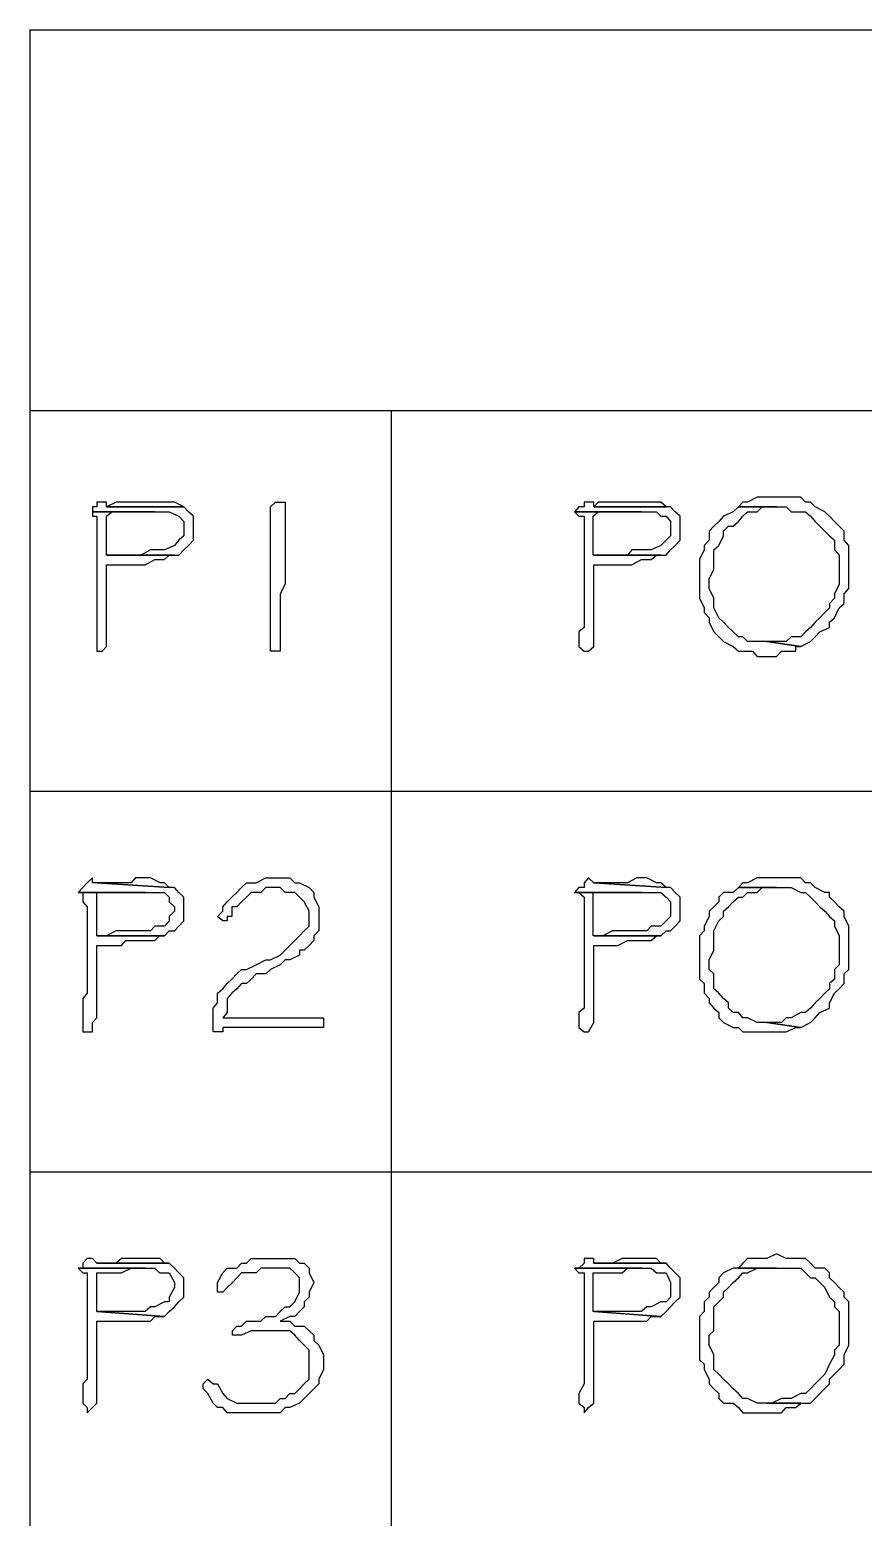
# Model space of a CAD drawing. Header units: millimetres. Extents: x -518.8 to -461.2, y 3.5 to 44.2.
# Drawn here: x -513.939 to -512.838, y 11.199 to 13.165 of the extents above; entities that cross this region are included whole.
import ezdxf

# ---------------------------------------------------------------- set-up
doc = ezdxf.new("R2010")
doc.units = ezdxf.units.MM
doc.header["$MEASUREMENT"] = 0
for name, color, linetype in [('14', 14, 'Continuous'), ('7', 7, 'Continuous'), ('MYSOLIDS', 7, 'Continuous')]:
    doc.layers.add(name, color=color, linetype=linetype)

msp = doc.modelspace()

# ---------------------------------------------------------------- linework, layer by layer
at = {"layer": '14'}
for points in [[(-513.9391, 13.1646), (-508.8339, 13.1646)], [(-513.9391, 12.6616), (-508.8339, 12.6616)]]:
    msp.add_lwpolyline(points, dxfattribs=at)
at = {"layer": '7'}
for points in [[(-513.9391, 13.1646), (-513.9391, 9.1541)], [(-513.4617, 12.6616), (-513.4617, 9.1541)], [(-513.9391, 12.1586), (-508.8339, 12.1586)], [(-513.9391, 11.6556), (-508.8339, 11.6556)]]:
    msp.add_lwpolyline(points, dxfattribs=at)
at = {"layer": 'MYSOLIDS'}
for points in [[(-513.8436, 12.5406), (-513.8504, 12.5406), (-513.8504, 12.5345), (-513.8564, 12.5345), (-513.8564, 12.5278), (-513.7737, 12.5278), (-513.7737, 12.5278), (-513.7609, 12.5278), (-513.7549, 12.5278), (-513.7421, 12.5218), (-513.7421, 12.5218), (-513.7354, 12.515), (-513.7354, 12.509), (-513.7354, 12.5022), (-513.7354, 12.4962), (-513.7421, 12.4902), (-513.7481, 12.4834), (-513.7609, 12.4774), (-513.7609, 12.4774), (-513.7669, 12.4774), (-513.7737, 12.4774), (-513.7797, 12.4774), (-513.7925, 12.4706), (-513.7993, 12.4706), (-513.8121, 12.4706), (-513.8248, 12.4706), (-513.8376, 12.4706), (-513.7481, 12.4706), (-513.7421, 12.4706), (-513.7354, 12.4774), (-513.7293, 12.4834), (-513.7226, 12.4902), (-513.7226, 12.4962), (-513.7226, 12.509), (-513.7226, 12.515), (-513.7226, 12.5218), (-513.7293, 12.5278), (-513.7354, 12.5345), (-513.7354, 12.5345), (-513.8376, 12.5345), (-513.8376, 12.5406), (-513.8436, 12.5406), (-513.8436, 12.5406)], [(-513.7737, 12.5406), (-513.7797, 12.5406), (-513.7925, 12.5406), (-513.7993, 12.5406), (-513.8121, 12.5406), (-513.8181, 12.5406), (-513.8248, 12.5406), (-513.8376, 12.5345), (-513.7354, 12.5345), (-513.7481, 12.5406), (-513.7549, 12.5406), (-513.7669, 12.5406), (-513.7737, 12.5406), (-513.7737, 12.5406)], [(-513.6211, 12.3496), (-513.6211, 12.3563), (-513.6211, 12.3691), (-513.6211, 12.3691), (-513.6211, 12.3819), (-513.6211, 12.3947), (-513.6211, 12.4007), (-513.6211, 12.4135), (-513.6211, 12.4195), (-513.6211, 12.4323), (-513.6211, 12.4391), (-513.6211, 12.4451), (-513.6211, 12.4578), (-513.6211, 12.4646), (-513.6211, 12.4774), (-513.6211, 12.4834), (-513.6211, 12.4902), (-513.6211, 12.5022), (-513.6211, 12.509), (-513.6211, 12.515), (-513.6211, 12.5278), (-513.6211, 12.5345), (-513.6143, 12.5406), (-513.6143, 12.5406), (-513.6083, 12.5406), (-513.6083, 12.5406), (-513.6015, 12.5406), (-513.6015, 12.5406), (-513.6015, 12.5345), (-513.6015, 12.5218), (-513.6015, 12.515), (-513.6015, 12.509), (-513.6015, 12.4962), (-513.6015, 12.4902), (-513.6015, 12.4774), (-513.6015, 12.4706), (-513.6015, 12.4578), (-513.6015, 12.4518), (-513.6015, 12.4391), (-513.6015, 12.4323), (-513.6083, 12.4195), (-513.6083, 12.4135), (-513.6083, 12.4007), (-513.6083, 12.3947), (-513.6083, 12.3819), (-513.6083, 12.3751), (-513.6083, 12.3624), (-513.6083, 12.3624), (-513.6083, 12.3563), (-513.6083, 12.3563), (-513.6083, 12.3436), (-513.6083, 12.3436), (-513.6143, 12.3436), (-513.6143, 12.3436), (-513.6211, 12.3436), (-513.6211, 12.3436), (-513.6211, 12.3496), (-513.6211, 12.3496), (-513.6211, 12.3496), (-513.6211, 12.3496), (-513.6211, 12.3496)], [(-513.2008, 12.5406), (-513.2068, 12.5406), (-513.2068, 12.5345), (-513.2136, 12.5345), (-513.2196, 12.5278), (-513.1308, 12.5278), (-513.1308, 12.5278), (-513.1181, 12.5278), (-513.1113, 12.5278), (-513.1053, 12.5218), (-513.0985, 12.5218), (-513.0925, 12.515), (-513.0925, 12.509), (-513.0925, 12.5022), (-513.0925, 12.4962), (-513.0985, 12.4902), (-513.1053, 12.4834), (-513.1181, 12.4774), (-513.1181, 12.4774), (-513.1241, 12.4774), (-513.1308, 12.4774), (-513.1436, 12.4774), (-513.1496, 12.4706), (-513.1624, 12.4706), (-513.1692, 12.4706), (-513.182, 12.4706), (-513.194, 12.4706), (-513.1053, 12.4706), (-513.0985, 12.4706), (-513.0925, 12.4774), (-513.0865, 12.4834), (-513.0797, 12.4902), (-513.0797, 12.4962), (-513.0797, 12.509), (-513.0797, 12.515), (-513.0797, 12.5218), (-513.0865, 12.5278), (-513.0925, 12.5345), (-513.0985, 12.5345), (-513.194, 12.5345), (-513.194, 12.5406), (-513.2008, 12.5406), (-513.2008, 12.5406)], [(-513.1308, 12.5406), (-513.1369, 12.5406), (-513.1496, 12.5406), (-513.1564, 12.5406), (-513.1692, 12.5406), (-513.1752, 12.5406), (-513.188, 12.5406), (-513.194, 12.5345), (-513.0985, 12.5345), (-513.1053, 12.5406), (-513.1113, 12.5406), (-513.1241, 12.5406), (-513.1308, 12.5406), (-513.1308, 12.5406)], [(-512.9527, 12.5473), (-512.9527, 12.5473), (-512.9654, 12.5473), (-512.9714, 12.5473), (-512.9782, 12.5473), (-512.991, 12.5406), (-512.997, 12.5406), (-513.003, 12.5345), (-512.9527, 12.5345), (-512.9527, 12.5345), (-512.9399, 12.5345), (-512.9331, 12.5278), (-512.9203, 12.5278), (-512.9143, 12.5278), (-512.9075, 12.5218), (-512.9015, 12.515), (-512.8955, 12.509), (-512.8955, 12.509), (-512.8887, 12.5022), (-512.8827, 12.4962), (-512.876, 12.4902), (-512.876, 12.4774), (-512.8699, 12.4706), (-512.8699, 12.4646), (-512.8699, 12.4518), (-512.8699, 12.4518), (-512.8699, 12.4391), (-512.8699, 12.4323), (-512.876, 12.4195), (-512.876, 12.4135), (-512.8827, 12.4067), (-512.8827, 12.4007), (-512.8887, 12.3947), (-512.8955, 12.3879), (-512.9015, 12.3819), (-512.9075, 12.3751), (-512.9143, 12.3691), (-512.9203, 12.3624), (-512.9331, 12.3624), (-512.9399, 12.3563), (-512.9459, 12.3563), (-512.9587, 12.3563), (-512.9654, 12.3563), (-512.9203, 12.3496), (-512.9075, 12.3563), (-512.9015, 12.3624), (-512.8955, 12.3691), (-512.8955, 12.3691), (-512.8827, 12.3751), (-512.8827, 12.3819), (-512.876, 12.3879), (-512.8699, 12.4007), (-512.8632, 12.4067), (-512.8632, 12.4067), (-512.8632, 12.4195), (-512.8572, 12.4263), (-512.8572, 12.4391), (-512.8572, 12.4451), (-512.8572, 12.4518), (-512.8572, 12.4578), (-512.8572, 12.4646), (-512.8572, 12.4774), (-512.8572, 12.4834), (-512.8632, 12.4902), (-512.8632, 12.5022), (-512.8699, 12.509), (-512.876, 12.515), (-512.8827, 12.5218), (-512.8827, 12.5218), (-512.8887, 12.5278), (-512.9015, 12.5345), (-512.9075, 12.5406), (-512.9143, 12.5406), (-512.9203, 12.5473), (-512.9331, 12.5473), (-512.9399, 12.5473), (-512.9527, 12.5473), (-512.9527, 12.5473)], [(-513.8564, 12.5278), (-513.8564, 12.5218), (-513.8504, 12.5218), (-513.8504, 12.515), (-513.8504, 12.5022), (-513.8504, 12.4962), (-513.8504, 12.4834), (-513.8504, 12.4774), (-513.8504, 12.4706), (-513.8504, 12.4578), (-513.8504, 12.4518), (-513.8504, 12.4391), (-513.8504, 12.4323), (-513.8504, 12.4195), (-513.8504, 12.4135), (-513.8504, 12.4007), (-513.8504, 12.3947), (-513.8504, 12.3819), (-513.8504, 12.3751), (-513.8504, 12.3691), (-513.8504, 12.3563), (-513.8504, 12.3496), (-513.8504, 12.3436), (-513.8504, 12.3436), (-513.8436, 12.3436), (-513.8376, 12.3496), (-513.8376, 12.3563), (-513.8376, 12.3624), (-513.8376, 12.3751), (-513.8376, 12.3819), (-513.8376, 12.3879), (-513.8376, 12.4007), (-513.8376, 12.4067), (-513.8376, 12.4195), (-513.8376, 12.4323), (-513.8376, 12.4391), (-513.8376, 12.4451), (-513.8376, 12.4518), (-513.8376, 12.4578), (-513.8308, 12.4578), (-513.8308, 12.4578), (-513.8181, 12.4578), (-513.8053, 12.4578), (-513.7925, 12.4578), (-513.7865, 12.4578), (-513.7737, 12.4646), (-513.7677, 12.4646), (-513.7609, 12.4646), (-513.7549, 12.4706), (-513.7481, 12.4706), (-513.8376, 12.4706), (-513.8376, 12.4774), (-513.8376, 12.4834), (-513.8376, 12.4902), (-513.8376, 12.4962), (-513.8376, 12.509), (-513.8376, 12.515), (-513.8376, 12.5218), (-513.8308, 12.5278), (-513.8181, 12.5278), (-513.8121, 12.5278), (-513.7993, 12.5278), (-513.7993, 12.5278), (-513.7925, 12.5278), (-513.7797, 12.5278), (-513.7737, 12.5278), (-513.8564, 12.5278), (-513.8564, 12.5278)], [(-513.2196, 12.5278), (-513.2136, 12.5218), (-513.2068, 12.5218), (-513.2068, 12.515), (-513.2068, 12.5022), (-513.2068, 12.4962), (-513.2068, 12.4834), (-513.2068, 12.4774), (-513.2068, 12.4706), (-513.2068, 12.4578), (-513.2068, 12.4518), (-513.2068, 12.4391), (-513.2068, 12.4323), (-513.2068, 12.4195), (-513.2068, 12.4135), (-513.2068, 12.4007), (-513.2068, 12.3947), (-513.2068, 12.3819), (-513.2068, 12.3751), (-513.2136, 12.3691), (-513.2136, 12.3563), (-513.2136, 12.3496), (-513.2068, 12.3436), (-513.2068, 12.3436), (-513.2008, 12.3436), (-513.194, 12.3496), (-513.194, 12.3563), (-513.194, 12.3624), (-513.194, 12.3751), (-513.194, 12.3819), (-513.194, 12.3879), (-513.194, 12.4007), (-513.194, 12.4067), (-513.194, 12.4195), (-513.194, 12.4323), (-513.194, 12.4391), (-513.194, 12.4451), (-513.194, 12.4518), (-513.194, 12.4578), (-513.188, 12.4578), (-513.188, 12.4578), (-513.1752, 12.4578), (-513.1624, 12.4578), (-513.1496, 12.4578), (-513.1436, 12.4578), (-513.1308, 12.4646), (-513.1241, 12.4646), (-513.1181, 12.4646), (-513.1113, 12.4706), (-513.1053, 12.4706), (-513.1948, 12.4706), (-513.1948, 12.4774), (-513.1948, 12.4834), (-513.1948, 12.4902), (-513.1948, 12.4962), (-513.1948, 12.509), (-513.1948, 12.515), (-513.1948, 12.5218), (-513.188, 12.5278), (-513.1752, 12.5278), (-513.1692, 12.5278), (-513.1624, 12.5278), (-513.1564, 12.5278), (-513.1496, 12.5278), (-513.1369, 12.5278), (-513.1308, 12.5278), (-513.2196, 12.5278), (-513.2196, 12.5278)], [(-513.003, 12.5345), (-513.0098, 12.5278), (-513.0226, 12.5218), (-513.0286, 12.515), (-513.0286, 12.515), (-513.0354, 12.509), (-513.0414, 12.5022), (-513.0414, 12.4902), (-513.0481, 12.4834), (-513.0481, 12.4774), (-513.0542, 12.4646), (-513.0542, 12.4578), (-513.0542, 12.4451), (-513.0542, 12.4391), (-513.0542, 12.4323), (-513.0542, 12.4195), (-513.0542, 12.4135), (-513.0481, 12.4007), (-513.0481, 12.3947), (-513.0414, 12.3879), (-513.0414, 12.3819), (-513.0354, 12.3691), (-513.0286, 12.3624), (-513.0286, 12.3624), (-513.0226, 12.3563), (-513.0098, 12.3496), (-513.003, 12.3436), (-512.997, 12.3436), (-512.9842, 12.3436), (-512.9782, 12.3368), (-512.9654, 12.3368), (-512.9654, 12.3368), (-512.9527, 12.3368), (-512.9459, 12.3436), (-512.9399, 12.3436), (-512.9271, 12.3436), (-512.9271, 12.3496), (-512.9203, 12.3496), (-512.9654, 12.3563), (-512.9714, 12.3563), (-512.9782, 12.3563), (-512.991, 12.3563), (-512.997, 12.3624), (-513.003, 12.3624), (-513.0098, 12.3691), (-513.0158, 12.3751), (-513.0158, 12.3751), (-513.0226, 12.3819), (-513.0286, 12.3879), (-513.0354, 12.4007), (-513.0354, 12.4067), (-513.0354, 12.4135), (-513.0414, 12.4263), (-513.0414, 12.4391), (-513.0414, 12.4391), (-513.0354, 12.4518), (-513.0354, 12.4578), (-513.0354, 12.4706), (-513.0354, 12.4774), (-513.0286, 12.4834), (-513.0226, 12.4962), (-513.0226, 12.5022), (-513.0158, 12.509), (-513.0098, 12.509), (-513.003, 12.515), (-512.997, 12.5218), (-512.991, 12.5278), (-512.9782, 12.5278), (-512.9714, 12.5345), (-512.9654, 12.5345), (-512.9527, 12.5345), (-513.003, 12.5345), (-513.003, 12.5345)], [(-513.8564, 12.0443), (-513.8632, 12.0375), (-513.8692, 12.0315), (-513.8692, 12.0315), (-513.8752, 12.0248), (-513.7865, 12.0248), (-513.7865, 12.0248), (-513.7737, 12.0248), (-513.7677, 12.0248), (-513.7609, 12.0248), (-513.7549, 12.0188), (-513.7549, 12.0127), (-513.7481, 12.006), (-513.7481, 12), (-513.7549, 11.9932), (-513.7549, 11.9872), (-513.7609, 11.9804), (-513.7737, 11.9804), (-513.7737, 11.9804), (-513.7797, 11.9744), (-513.7925, 11.9744), (-513.7993, 11.9744), (-513.8053, 11.9744), (-513.8181, 11.9744), (-513.8248, 11.9744), (-513.8376, 11.9676), (-513.8504, 11.9676), (-513.7609, 11.9676), (-513.7549, 11.9744), (-513.7481, 11.9744), (-513.7421, 11.9804), (-513.7354, 11.9872), (-513.7354, 12), (-513.7354, 12.006), (-513.7354, 12.0127), (-513.7354, 12.0188), (-513.7421, 12.0248), (-513.7481, 12.0315), (-513.7549, 12.0315), (-513.8504, 12.0375), (-513.8564, 12.0375), (-513.8564, 12.0443), (-513.8564, 12.0443)], [(-513.7925, 12.0443), (-513.7993, 12.0443), (-513.8053, 12.0375), (-513.8181, 12.0375), (-513.8248, 12.0375), (-513.8308, 12.0375), (-513.8436, 12.0375), (-513.8504, 12.0375), (-513.7549, 12.0315), (-513.7609, 12.0375), (-513.7669, 12.0375), (-513.7797, 12.0443), (-513.7925, 12.0443), (-513.7925, 12.0443)], [(-513.6842, 11.8594), (-513.5572, 11.8594), (-513.5511, 11.8594), (-513.5511, 11.8594), (-513.5511, 11.8533), (-513.5511, 11.8533), (-513.5511, 11.8466), (-513.5511, 11.8466), (-513.5639, 11.8466), (-513.5639, 11.8466), (-513.6842, 11.8466), (-513.6842, 11.8406), (-513.6842, 11.8406), (-513.691, 11.8406), (-513.691, 11.8406), (-513.697, 11.8406), (-513.697, 11.8406), (-513.697, 11.8533), (-513.697, 11.8533), (-513.697, 11.8594), (-513.697, 11.8721), (-513.691, 11.8789), (-513.691, 11.8849), (-513.691, 11.8917), (-513.6842, 11.8977), (-513.6782, 11.9045), (-513.6722, 11.9105), (-513.6654, 11.9172), (-513.6654, 11.9172), (-513.6594, 11.9233), (-513.6527, 11.9233), (-513.6399, 11.9293), (-513.6271, 11.936), (-513.6211, 11.936), (-513.6083, 11.9421), (-513.6015, 11.9488), (-513.5955, 11.9548), (-513.5955, 11.9548), (-513.5887, 11.9616), (-513.5827, 11.9676), (-513.5767, 11.9744), (-513.5699, 11.9804), (-513.5699, 11.9872), (-513.5699, 11.9932), (-513.5699, 12), (-513.5767, 12.0127), (-513.5827, 12.0188), (-513.5827, 12.0188), (-513.5887, 12.0248), (-513.6015, 12.0248), (-513.6083, 12.0315), (-513.6143, 12.0315), (-513.6271, 12.0315), (-513.6339, 12.0248), (-513.6466, 12.0248), (-513.6466, 12.0248), (-513.6527, 12.0188), (-513.6594, 12.0127), (-513.6654, 12.006), (-513.6722, 12.006), (-513.6722, 11.9932), (-513.6782, 11.9932), (-513.6782, 11.9872), (-513.6842, 11.9872), (-513.6842, 11.9872), (-513.6842, 11.9872), (-513.691, 11.9932), (-513.691, 11.9932), (-513.6842, 12), (-513.6842, 12.006), (-513.6782, 12.0127), (-513.6722, 12.0188), (-513.6722, 12.0188), (-513.6654, 12.0248), (-513.6594, 12.0315), (-513.6527, 12.0375), (-513.6466, 12.0375), (-513.6399, 12.0375), (-513.6271, 12.0443), (-513.6211, 12.0443), (-513.6143, 12.0443), (-513.6083, 12.0443), (-513.5955, 12.0443), (-513.5887, 12.0375), (-513.5827, 12.0375), (-513.5699, 12.0315), (-513.5699, 12.0315), (-513.5639, 12.0248), (-513.5639, 12.0188), (-513.5572, 12.006), (-513.5572, 12), (-513.5572, 11.9932), (-513.5572, 11.9804), (-513.5572, 11.9744), (-513.5639, 11.9676), (-513.5639, 11.9616), (-513.5699, 11.9548), (-513.5767, 11.9488), (-513.5827, 11.9488), (-513.5827, 11.9421), (-513.5955, 11.936), (-513.6015, 11.936), (-513.6083, 11.9293), (-513.6211, 11.9233), (-513.6271, 11.9172), (-513.6399, 11.9172), (-513.6466, 11.9105), (-513.6527, 11.9045), (-513.6594, 11.9045), (-513.6654, 11.8977), (-513.6722, 11.8917), (-513.6782, 11.8849), (-513.6782, 11.8721), (-513.6782, 11.8661), (-513.6842, 11.8594), (-513.6842, 11.8594), (-513.6842, 11.8594), (-513.6842, 11.8594)], [(-513.2008, 12.0443), (-513.2068, 12.0375), (-513.2068, 12.0315), (-513.2136, 12.0315), (-513.2196, 12.0248), (-513.1308, 12.0248), (-513.1308, 12.0248), (-513.1181, 12.0248), (-513.1113, 12.0248), (-513.1053, 12.0248), (-513.0985, 12.0188), (-513.0925, 12.0127), (-513.0925, 12.006), (-513.0925, 12), (-513.0925, 11.9932), (-513.0985, 11.9872), (-513.1053, 11.9804), (-513.1181, 11.9804), (-513.1181, 11.9804), (-513.1241, 11.9744), (-513.1308, 11.9744), (-513.1436, 11.9744), (-513.1496, 11.9744), (-513.1624, 11.9744), (-513.1692, 11.9744), (-513.182, 11.9676), (-513.194, 11.9676), (-513.1053, 11.9676), (-513.0985, 11.9744), (-513.0925, 11.9744), (-513.0865, 11.9804), (-513.0797, 11.9872), (-513.0797, 12), (-513.0797, 12.006), (-513.0797, 12.0127), (-513.0797, 12.0188), (-513.0865, 12.0248), (-513.0925, 12.0315), (-513.0985, 12.0315), (-513.194, 12.0375), (-513.194, 12.0375), (-513.2008, 12.0443), (-513.2008, 12.0443)], [(-513.1308, 12.0443), (-513.1369, 12.0443), (-513.1496, 12.0375), (-513.1564, 12.0375), (-513.1692, 12.0375), (-513.1752, 12.0375), (-513.188, 12.0375), (-513.194, 12.0375), (-513.0985, 12.0315), (-513.1053, 12.0375), (-513.1113, 12.0375), (-513.1241, 12.0443), (-513.1308, 12.0443), (-513.1308, 12.0443)], [(-513.003, 12.0315), (-513.0098, 12.0248), (-513.0226, 12.0248), (-513.0286, 12.0188), (-513.0286, 12.0127), (-513.0354, 12.006), (-513.0414, 12), (-513.0414, 11.9932), (-513.0481, 11.9804), (-513.0481, 11.9744), (-513.0542, 11.9676), (-513.0542, 11.9548), (-513.0542, 11.9488), (-513.0542, 11.936), (-513.0542, 11.9293), (-513.0542, 11.9233), (-513.0542, 11.9105), (-513.0481, 11.9045), (-513.0481, 11.8917), (-513.0414, 11.8849), (-513.0414, 11.8789), (-513.0354, 11.8721), (-513.0286, 11.8661), (-513.0286, 11.8594), (-513.0226, 11.8533), (-513.0098, 11.8466), (-513.003, 11.8466), (-512.997, 11.8406), (-512.9842, 11.8406), (-512.9782, 11.8406), (-512.9654, 11.8406), (-512.9654, 11.8406), (-512.9527, 11.8406), (-512.9459, 11.8406), (-512.9399, 11.8406), (-512.9271, 11.8466), (-512.9271, 11.8466), (-512.9203, 11.8466), (-512.9654, 11.8533), (-512.9714, 11.8533), (-512.9782, 11.8533), (-512.991, 11.8594), (-512.997, 11.8594), (-513.003, 11.8661), (-513.0098, 11.8661), (-513.0158, 11.8721), (-513.0158, 11.8789), (-513.0226, 11.8849), (-513.0286, 11.8917), (-513.0354, 11.8977), (-513.0354, 11.9045), (-513.0354, 11.9172), (-513.0414, 11.9233), (-513.0414, 11.936), (-513.0414, 11.936), (-513.0354, 11.9488), (-513.0354, 11.9548), (-513.0354, 11.9676), (-513.0354, 11.9744), (-513.0286, 11.9872), (-513.0226, 11.9932), (-513.0226, 12), (-513.0158, 12.006), (-513.0098, 12.0127), (-513.003, 12.0188), (-512.997, 12.0188), (-512.991, 12.0248), (-512.9782, 12.0248), (-512.9714, 12.0315), (-512.9654, 12.0315), (-512.9527, 12.0315), (-513.003, 12.0315), (-513.003, 12.0315)], [(-512.9527, 12.0443), (-512.9527, 12.0443), (-512.9654, 12.0443), (-512.9714, 12.0443), (-512.9782, 12.0443), (-512.991, 12.0375), (-512.997, 12.0375), (-513.003, 12.0315), (-512.9527, 12.0315), (-512.9527, 12.0315), (-512.9399, 12.0315), (-512.9331, 12.0315), (-512.9203, 12.0248), (-512.9143, 12.0248), (-512.9075, 12.0188), (-512.9015, 12.0127), (-512.8955, 12.006), (-512.8955, 12.006), (-512.8887, 12), (-512.8827, 11.9932), (-512.876, 11.9872), (-512.876, 11.9804), (-512.8699, 11.9676), (-512.8699, 11.9616), (-512.8699, 11.9488), (-512.8699, 11.9488), (-512.8699, 11.936), (-512.8699, 11.9293), (-512.876, 11.9233), (-512.876, 11.9105), (-512.8827, 11.9045), (-512.8827, 11.8977), (-512.8887, 11.8917), (-512.8955, 11.8849), (-512.9015, 11.8789), (-512.9075, 11.8721), (-512.9143, 11.8661), (-512.9203, 11.8661), (-512.9331, 11.8594), (-512.9399, 11.8594), (-512.9459, 11.8533), (-512.9587, 11.8533), (-512.9654, 11.8533), (-512.9203, 11.8466), (-512.9075, 11.8533), (-512.9015, 11.8594), (-512.8955, 11.8661), (-512.8955, 11.8661), (-512.8827, 11.8721), (-512.8827, 11.8789), (-512.876, 11.8917), (-512.8699, 11.8977), (-512.8632, 11.9045), (-512.8632, 11.9105), (-512.8632, 11.9172), (-512.8572, 11.9233), (-512.8572, 11.936), (-512.8572, 11.9421), (-512.8572, 11.9548), (-512.8572, 11.9548), (-512.8572, 11.9616), (-512.8572, 11.9744), (-512.8572, 11.9804), (-512.8632, 11.9932), (-512.8632, 12), (-512.8699, 12.006), (-512.876, 12.0127), (-512.8827, 12.0188), (-512.8827, 12.0248), (-512.8887, 12.0248), (-512.9015, 12.0315), (-512.9075, 12.0375), (-512.9143, 12.0375), (-512.9203, 12.0443), (-512.9331, 12.0443), (-512.9399, 12.0443), (-512.9527, 12.0443), (-512.9527, 12.0443)], [(-513.8752, 12.0248), (-513.8692, 12.0248), (-513.8692, 12.0188), (-513.8692, 12.0127), (-513.8632, 12.006), (-513.8632, 11.9932), (-513.8632, 11.9872), (-513.8632, 11.9804), (-513.8632, 11.9676), (-513.8632, 11.9616), (-513.8632, 11.9488), (-513.8632, 11.9421), (-513.8632, 11.9293), (-513.8632, 11.9233), (-513.8632, 11.9105), (-513.8632, 11.9045), (-513.8632, 11.8917), (-513.8692, 11.8849), (-513.8692, 11.8721), (-513.8692, 11.8661), (-513.8692, 11.8533), (-513.8692, 11.8466), (-513.8692, 11.8406), (-513.8632, 11.8406), (-513.8564, 11.8406), (-513.8564, 11.8533), (-513.8564, 11.8533), (-513.8504, 11.8594), (-513.8504, 11.8721), (-513.8504, 11.8849), (-513.8504, 11.8917), (-513.8504, 11.8977), (-513.8504, 11.9105), (-513.8504, 11.9172), (-513.8504, 11.9293), (-513.8504, 11.936), (-513.8504, 11.9421), (-513.8504, 11.9488), (-513.8504, 11.9548), (-513.8436, 11.9548), (-513.8436, 11.9548), (-513.8308, 11.9548), (-513.8181, 11.9548), (-513.8121, 11.9616), (-513.7993, 11.9616), (-513.7925, 11.9616), (-513.7797, 11.9616), (-513.7737, 11.9616), (-513.7677, 11.9676), (-513.7609, 11.9676), (-513.8504, 11.9676), (-513.8504, 11.9744), (-513.8504, 11.9872), (-513.8504, 11.9872), (-513.8504, 12), (-513.8504, 12.006), (-513.8504, 12.0188), (-513.8504, 12.0248), (-513.8436, 12.0248), (-513.8376, 12.0248), (-513.8248, 12.0248), (-513.8181, 12.0248), (-513.8181, 12.0248), (-513.8053, 12.0248), (-513.7993, 12.0248), (-513.7865, 12.0248), (-513.8752, 12.0248), (-513.8752, 12.0248)], [(-513.2196, 12.0248), (-513.2136, 12.0248), (-513.2068, 12.0188), (-513.2068, 12.0127), (-513.2068, 12.006), (-513.2068, 11.9932), (-513.2068, 11.9872), (-513.2068, 11.9804), (-513.2068, 11.9676), (-513.2068, 11.9616), (-513.2068, 11.9488), (-513.2068, 11.9421), (-513.2068, 11.9293), (-513.2068, 11.9233), (-513.2068, 11.9105), (-513.2068, 11.9045), (-513.2068, 11.8917), (-513.2068, 11.8849), (-513.2068, 11.8721), (-513.2136, 11.8661), (-513.2136, 11.8533), (-513.2136, 11.8466), (-513.2068, 11.8406), (-513.2068, 11.8406), (-513.2008, 11.8406), (-513.194, 11.8533), (-513.194, 11.8533), (-513.194, 11.8594), (-513.194, 11.8721), (-513.194, 11.8849), (-513.194, 11.8917), (-513.194, 11.8977), (-513.194, 11.9105), (-513.194, 11.9172), (-513.194, 11.9293), (-513.194, 11.936), (-513.194, 11.9421), (-513.194, 11.9488), (-513.194, 11.9548), (-513.188, 11.9548), (-513.188, 11.9548), (-513.1752, 11.9548), (-513.1624, 11.9548), (-513.1496, 11.9616), (-513.1436, 11.9616), (-513.1308, 11.9616), (-513.1241, 11.9616), (-513.1181, 11.9616), (-513.1113, 11.9676), (-513.1053, 11.9676), (-513.1948, 11.9676), (-513.1948, 11.9744), (-513.1948, 11.9872), (-513.1948, 11.9872), (-513.1948, 12), (-513.1948, 12.006), (-513.1948, 12.0188), (-513.1948, 12.0248), (-513.188, 12.0248), (-513.1752, 12.0248), (-513.1692, 12.0248), (-513.1624, 12.0248), (-513.1564, 12.0248), (-513.1496, 12.0248), (-513.1369, 12.0248), (-513.1308, 12.0248), (-513.2196, 12.0248), (-513.2196, 12.0248)], [(-513.8564, 11.5413), (-513.8632, 11.5413), (-513.8692, 11.5353), (-513.8692, 11.5285), (-513.8752, 11.5285), (-513.7865, 11.5285), (-513.7865, 11.5285), (-513.7737, 11.5285), (-513.7677, 11.5225), (-513.7609, 11.5225), (-513.7549, 11.5225), (-513.7481, 11.5097), (-513.7481, 11.503), (-513.7481, 11.503), (-513.7549, 11.4902), (-513.7549, 11.4842), (-513.7609, 11.4842), (-513.7737, 11.4774), (-513.7737, 11.4774), (-513.7797, 11.4774), (-513.7865, 11.4714), (-513.7993, 11.4714), (-513.8053, 11.4714), (-513.8181, 11.4714), (-513.8248, 11.4714), (-513.8376, 11.4714), (-513.8504, 11.4714), (-513.7609, 11.4646), (-513.7549, 11.4714), (-513.7481, 11.4774), (-513.7421, 11.4842), (-513.7354, 11.4902), (-513.7354, 11.4969), (-513.7354, 11.503), (-513.7354, 11.5097), (-513.7354, 11.5157), (-513.7421, 11.5225), (-513.7481, 11.5285), (-513.7549, 11.5353), (-513.8504, 11.5353), (-513.8564, 11.5413), (-513.8564, 11.5413), (-513.8564, 11.5413)], [(-513.7865, 11.5413), (-513.7925, 11.5413), (-513.8053, 11.5413), (-513.8181, 11.5413), (-513.8248, 11.5353), (-513.8308, 11.5353), (-513.8436, 11.5353), (-513.8504, 11.5353), (-513.7549, 11.5353), (-513.7609, 11.5353), (-513.7669, 11.5413), (-513.7797, 11.5413), (-513.7865, 11.5413), (-513.7865, 11.5413)], [(-513.6083, 11.4586), (-513.5955, 11.4586), (-513.5887, 11.4518), (-513.5767, 11.4518), (-513.5699, 11.4458), (-513.5639, 11.4398), (-513.5639, 11.433), (-513.5572, 11.427), (-513.5511, 11.4142), (-513.5511, 11.4075), (-513.5511, 11.4015), (-513.5511, 11.3947), (-513.5572, 11.3819), (-513.5572, 11.3759), (-513.5639, 11.3691), (-513.5699, 11.3631), (-513.5767, 11.3563), (-513.5767, 11.3563), (-513.5827, 11.3503), (-513.5955, 11.3443), (-513.6015, 11.3443), (-513.6083, 11.3375), (-513.6211, 11.3375), (-513.6271, 11.3375), (-513.6399, 11.3375), (-513.6466, 11.3375), (-513.6594, 11.3375), (-513.6654, 11.3375), (-513.6782, 11.3375), (-513.6842, 11.3443), (-513.691, 11.3443), (-513.697, 11.3503), (-513.7038, 11.3631), (-513.7098, 11.3691), (-513.7098, 11.3759), (-513.7038, 11.3819), (-513.7038, 11.3819), (-513.7038, 11.3819), (-513.7038, 11.3819), (-513.697, 11.3759), (-513.691, 11.3759), (-513.691, 11.3759), (-513.691, 11.3759), (-513.6842, 11.3631), (-513.6782, 11.3563), (-513.6782, 11.3563), (-513.6654, 11.3503), (-513.6594, 11.3503), (-513.6466, 11.3503), (-513.6466, 11.3503), (-513.6399, 11.3503), (-513.6271, 11.3503), (-513.6143, 11.3503), (-513.6083, 11.3563), (-513.6015, 11.3563), (-513.5955, 11.3631), (-513.5887, 11.3631), (-513.5827, 11.3691), (-513.5767, 11.3759), (-513.5699, 11.3819), (-513.5699, 11.3947), (-513.5699, 11.4015), (-513.5699, 11.4015), (-513.5699, 11.4142), (-513.5699, 11.4203), (-513.5767, 11.427), (-513.5827, 11.433), (-513.5887, 11.4398), (-513.5955, 11.4458), (-513.6015, 11.4458), (-513.6143, 11.4458), (-513.6143, 11.4458), (-513.6271, 11.4458), (-513.6339, 11.4458), (-513.6466, 11.4458), (-513.6466, 11.4458), (-513.6594, 11.4398), (-513.6654, 11.4398), (-513.6714, 11.4398), (-513.6714, 11.4398), (-513.6714, 11.4458), (-513.6714, 11.4458), (-513.6654, 11.4518), (-513.6594, 11.4518), (-513.6527, 11.4586), (-513.6399, 11.4586), (-513.6339, 11.4586), (-513.6271, 11.4646), (-513.6143, 11.4646), (-513.6083, 11.4714), (-513.6015, 11.4774), (-513.5955, 11.4774), (-513.5887, 11.4842), (-513.5827, 11.4969), (-513.5827, 11.503), (-513.5827, 11.503), (-513.5827, 11.5157), (-513.5887, 11.5225), (-513.5887, 11.5225), (-513.5955, 11.5285), (-513.6083, 11.5285), (-513.6143, 11.5285), (-513.6271, 11.5285), (-513.6339, 11.5285), (-513.6399, 11.5225), (-513.6466, 11.5225), (-513.6594, 11.5225), (-513.6654, 11.5157), (-513.6714, 11.5097), (-513.6714, 11.5097), (-513.6782, 11.503), (-513.6782, 11.503), (-513.6842, 11.4969), (-513.6842, 11.4969), (-513.691, 11.4969), (-513.691, 11.4969), (-513.691, 11.503), (-513.691, 11.503), (-513.691, 11.5097), (-513.691, 11.5097), (-513.6842, 11.5225), (-513.6842, 11.5225), (-513.6782, 11.5285), (-513.6654, 11.5285), (-513.6594, 11.5353), (-513.6527, 11.5353), (-513.6466, 11.5413), (-513.6339, 11.5413), (-513.6271, 11.5413), (-513.6143, 11.5413), (-513.6143, 11.5413), (-513.6083, 11.5413), (-513.5955, 11.5413), (-513.5887, 11.5413), (-513.5827, 11.5353), (-513.5767, 11.5353), (-513.5699, 11.5285), (-513.5699, 11.5225), (-513.5639, 11.5097), (-513.5639, 11.5097), (-513.5699, 11.4969), (-513.5699, 11.4902), (-513.5767, 11.4842), (-513.5767, 11.4774), (-513.5827, 11.4714), (-513.5887, 11.4646), (-513.5955, 11.4646), (-513.6083, 11.4586), (-513.6083, 11.4586), (-513.6083, 11.4586), (-513.6083, 11.4586), (-513.6083, 11.4586)], [(-513.2008, 11.5413), (-513.2068, 11.5413), (-513.2068, 11.5353), (-513.2136, 11.5285), (-513.2196, 11.5285), (-513.1308, 11.5285), (-513.1308, 11.5285), (-513.1181, 11.5285), (-513.1113, 11.5225), (-513.1053, 11.5225), (-513.0985, 11.5225), (-513.0925, 11.5097), (-513.0925, 11.503), (-513.0925, 11.503), (-513.0925, 11.4902), (-513.0985, 11.4842), (-513.1053, 11.4842), (-513.1181, 11.4774), (-513.1181, 11.4774), (-513.1241, 11.4774), (-513.1308, 11.4714), (-513.1436, 11.4714), (-513.1496, 11.4714), (-513.1624, 11.4714), (-513.1692, 11.4714), (-513.182, 11.4714), (-513.194, 11.4714), (-513.1053, 11.4646), (-513.0985, 11.4714), (-513.0925, 11.4774), (-513.0865, 11.4842), (-513.0797, 11.4902), (-513.0797, 11.4969), (-513.0797, 11.503), (-513.0797, 11.5097), (-513.0797, 11.5157), (-513.0865, 11.5225), (-513.0925, 11.5285), (-513.0985, 11.5353), (-513.194, 11.5353), (-513.194, 11.5413), (-513.2008, 11.5413), (-513.2008, 11.5413)], [(-513.1308, 11.5413), (-513.1369, 11.5413), (-513.1496, 11.5413), (-513.1564, 11.5413), (-513.1692, 11.5353), (-513.1752, 11.5353), (-513.188, 11.5353), (-513.194, 11.5353), (-513.0985, 11.5353), (-513.1053, 11.5353), (-513.1113, 11.5413), (-513.1241, 11.5413), (-513.1308, 11.5413), (-513.1308, 11.5413)], [(-512.9527, 11.5473), (-512.9527, 11.5473), (-512.9654, 11.5413), (-512.9714, 11.5413), (-512.9782, 11.5413), (-512.991, 11.5413), (-512.997, 11.5353), (-513.003, 11.5285), (-512.9527, 11.5285), (-512.9527, 11.5285), (-512.9399, 11.5285), (-512.9331, 11.5285), (-512.9203, 11.5285), (-512.9143, 11.5225), (-512.9075, 11.5157), (-512.9015, 11.5157), (-512.8955, 11.5097), (-512.8955, 11.5097), (-512.8887, 11.503), (-512.8827, 11.4902), (-512.876, 11.4842), (-512.876, 11.4774), (-512.8699, 11.4714), (-512.8699, 11.4586), (-512.8699, 11.4458), (-512.8699, 11.4458), (-512.8699, 11.4398), (-512.8699, 11.427), (-512.876, 11.4203), (-512.876, 11.4142), (-512.8827, 11.4015), (-512.8827, 11.4015), (-512.8887, 11.3887), (-512.8955, 11.3819), (-512.9015, 11.3759), (-512.9075, 11.3691), (-512.9143, 11.3631), (-512.9203, 11.3631), (-512.9331, 11.3563), (-512.9399, 11.3563), (-512.9459, 11.3563), (-512.9587, 11.3503), (-512.9654, 11.3503), (-512.9203, 11.3503), (-512.9075, 11.3503), (-512.9015, 11.3563), (-512.8955, 11.3631), (-512.8955, 11.3631), (-512.8827, 11.3759), (-512.8827, 11.3819), (-512.876, 11.3887), (-512.8699, 11.3947), (-512.8632, 11.4015), (-512.8632, 11.4075), (-512.8632, 11.4142), (-512.8572, 11.427), (-512.8572, 11.433), (-512.8572, 11.4398), (-512.8572, 11.4518), (-512.8572, 11.4518), (-512.8572, 11.4646), (-512.8572, 11.4714), (-512.8572, 11.4842), (-512.8632, 11.4902), (-512.8632, 11.4969), (-512.8699, 11.503), (-512.876, 11.5097), (-512.8827, 11.5157), (-512.8827, 11.5225), (-512.8887, 11.5285), (-512.9015, 11.5285), (-512.9075, 11.5353), (-512.9143, 11.5413), (-512.9203, 11.5413), (-512.9331, 11.5413), (-512.9399, 11.5413), (-512.9527, 11.5473), (-512.9527, 11.5473)], [(-513.8752, 11.5285), (-513.8692, 11.5225), (-513.8632, 11.5225), (-513.8632, 11.5097), (-513.8632, 11.503), (-513.8632, 11.4902), (-513.8632, 11.4842), (-513.8632, 11.4774), (-513.8632, 11.4646), (-513.8632, 11.4586), (-513.8632, 11.4458), (-513.8632, 11.4398), (-513.8632, 11.427), (-513.8632, 11.4203), (-513.8632, 11.4075), (-513.8632, 11.4015), (-513.8632, 11.3887), (-513.8632, 11.3819), (-513.8692, 11.3759), (-513.8692, 11.3631), (-513.8692, 11.3563), (-513.8692, 11.3503), (-513.8632, 11.3443), (-513.8632, 11.3375), (-513.8564, 11.3443), (-513.8504, 11.3503), (-513.8504, 11.3503), (-513.8504, 11.3631), (-513.8504, 11.3691), (-513.8504, 11.3819), (-513.8504, 11.3887), (-513.8504, 11.3947), (-513.8504, 11.4075), (-513.8504, 11.4142), (-513.8504, 11.427), (-513.8504, 11.433), (-513.8504, 11.4458), (-513.8504, 11.4458), (-513.8504, 11.4586), (-513.8436, 11.4586), (-513.8436, 11.4586), (-513.8308, 11.4586), (-513.8181, 11.4586), (-513.8053, 11.4586), (-513.7993, 11.4586), (-513.7865, 11.4586), (-513.7797, 11.4586), (-513.7737, 11.4646), (-513.7677, 11.4646), (-513.7609, 11.4646), (-513.8504, 11.4714), (-513.8504, 11.4714), (-513.8504, 11.4842), (-513.8504, 11.4842), (-513.8504, 11.4969), (-513.8504, 11.5097), (-513.8504, 11.5157), (-513.8504, 11.5225), (-513.8436, 11.5225), (-513.8308, 11.5225), (-513.8248, 11.5225), (-513.8181, 11.5225), (-513.8181, 11.5225), (-513.8053, 11.5285), (-513.7993, 11.5285), (-513.7865, 11.5285), (-513.8752, 11.5285), (-513.8752, 11.5285)], [(-513.2196, 11.5285), (-513.2136, 11.5225), (-513.2068, 11.5225), (-513.2068, 11.5097), (-513.2068, 11.503), (-513.2068, 11.4902), (-513.2068, 11.4842), (-513.2068, 11.4774), (-513.2068, 11.4646), (-513.2068, 11.4586), (-513.2068, 11.4458), (-513.2068, 11.4398), (-513.2068, 11.427), (-513.2068, 11.4203), (-513.2068, 11.4075), (-513.2068, 11.4015), (-513.2068, 11.3887), (-513.2068, 11.3819), (-513.2068, 11.3759), (-513.2136, 11.3631), (-513.2136, 11.3563), (-513.2136, 11.3503), (-513.2068, 11.3443), (-513.2068, 11.3375), (-513.2008, 11.3443), (-513.194, 11.3503), (-513.194, 11.3503), (-513.194, 11.3631), (-513.194, 11.3691), (-513.194, 11.3819), (-513.194, 11.3887), (-513.194, 11.3947), (-513.194, 11.4075), (-513.194, 11.4142), (-513.194, 11.427), (-513.194, 11.433), (-513.194, 11.4458), (-513.194, 11.4458), (-513.194, 11.4586), (-513.188, 11.4586), (-513.188, 11.4586), (-513.1752, 11.4586), (-513.1624, 11.4586), (-513.1496, 11.4586), (-513.1436, 11.4586), (-513.1308, 11.4586), (-513.1241, 11.4586), (-513.1181, 11.4646), (-513.1113, 11.4646), (-513.1053, 11.4646), (-513.1948, 11.4714), (-513.1948, 11.4714), (-513.1948, 11.4842), (-513.1948, 11.4842), (-513.1948, 11.4969), (-513.1948, 11.5097), (-513.1948, 11.5157), (-513.1948, 11.5225), (-513.188, 11.5225), (-513.1752, 11.5225), (-513.1692, 11.5225), (-513.1624, 11.5225), (-513.1564, 11.5225), (-513.1496, 11.5285), (-513.1369, 11.5285), (-513.1308, 11.5285), (-513.2196, 11.5285), (-513.2196, 11.5285)], [(-513.003, 11.5285), (-513.0098, 11.5285), (-513.0226, 11.5225), (-513.0286, 11.5157), (-513.0286, 11.5097), (-513.0354, 11.503), (-513.0414, 11.4969), (-513.0414, 11.4902), (-513.0481, 11.4842), (-513.0481, 11.4714), (-513.0542, 11.4646), (-513.0542, 11.4518), (-513.0542, 11.4458), (-513.0542, 11.433), (-513.0542, 11.433), (-513.0542, 11.4203), (-513.0542, 11.4075), (-513.0481, 11.4015), (-513.0481, 11.3947), (-513.0414, 11.3819), (-513.0414, 11.3759), (-513.0354, 11.3691), (-513.0286, 11.3631), (-513.0286, 11.3563), (-513.0226, 11.3503), (-513.0098, 11.3503), (-513.003, 11.3443), (-512.997, 11.3375), (-512.9842, 11.3375), (-512.9782, 11.3375), (-512.9654, 11.3375), (-512.9654, 11.3375), (-512.9527, 11.3375), (-512.9459, 11.3375), (-512.9399, 11.3443), (-512.9271, 11.3443), (-512.9271, 11.3443), (-512.9203, 11.3503), (-512.9654, 11.3503), (-512.9714, 11.3503), (-512.9782, 11.3503), (-512.991, 11.3563), (-512.997, 11.3563), (-513.003, 11.3631), (-513.0098, 11.3691), (-513.0158, 11.3759), (-513.0158, 11.3759), (-513.0226, 11.3819), (-513.0286, 11.3887), (-513.0354, 11.3947), (-513.0354, 11.4075), (-513.0354, 11.4142), (-513.0414, 11.427), (-513.0414, 11.433), (-513.0414, 11.4398), (-513.0354, 11.4458), (-513.0354, 11.4586), (-513.0354, 11.4646), (-513.0354, 11.4774), (-513.0286, 11.4842), (-513.0226, 11.4902), (-513.0226, 11.4969), (-513.0158, 11.503), (-513.0098, 11.5097), (-513.003, 11.5157), (-512.997, 11.5225), (-512.991, 11.5225), (-512.9782, 11.5285), (-512.9714, 11.5285), (-512.9654, 11.5285), (-512.9527, 11.5285), (-513.003, 11.5285), (-513.003, 11.5285)]]:
    msp.add_lwpolyline(points, dxfattribs=at)

doc.saveas('drawing.dxf')
